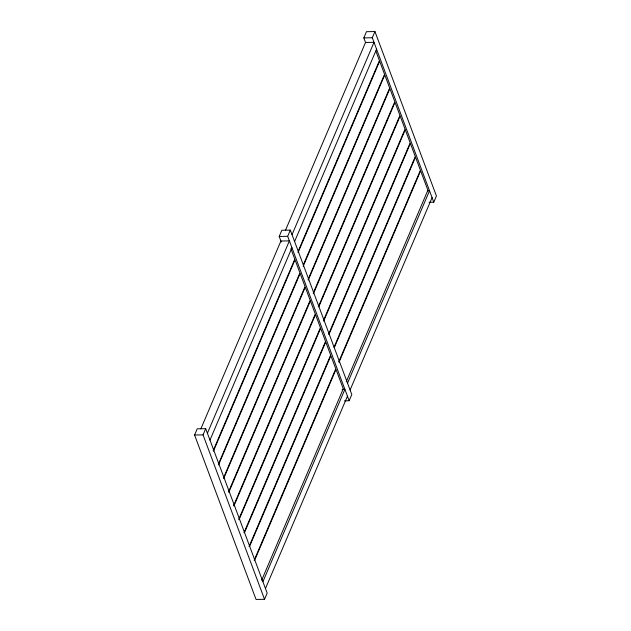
<?xml version="1.0" encoding="UTF-8"?>
<svg xmlns="http://www.w3.org/2000/svg" width="631" height="631" viewBox="0 0 631 631"><rect width="100%" height="100%" fill="white"/><g stroke="black" fill="none" stroke-linecap="round" stroke-linejoin="round"><path stroke-width="0.95" d="M194.569 435.019L197.219 428.812L205.698 428.678L267.173 593.108L264.531 599.316L256.052 599.45L194.569 435.019L203.048 434.885L205.698 428.678M281.26 241.965L279.202 236.451L281.844 230.252L290.323 230.118L351.798 394.549L349.156 400.748L344.447 400.827M365.546 42.482L363.827 37.892L366.469 31.684L374.948 31.55L436.431 195.981L433.781 202.188L429.072 202.259M200.847 428.867L280.905 241.018L289.384 240.884L207.402 433.245M285.472 230.299L365.53 42.458L374.017 42.324L292.027 234.685M349.156 400.748L287.681 236.317L290.323 230.118M433.781 202.188L372.306 37.757L374.948 31.55M209.965 440.099L291.948 247.738M294.59 241.531L376.573 49.171M213.207 450.637L294.803 259.183L290.875 248.677M298.218 251.17L379.428 60.615L375.831 50.985M213.42 451.204L295.016 259.751L299.93 272.884L218.712 463.438M298.045 252.645L379.641 61.183L384.555 74.316L303.337 264.87M218.539 464.913L300.143 273.452L305.049 286.584L223.839 477.139M303.172 266.345L384.768 74.892L389.674 88.024L308.078 279.478M223.666 478.613L305.262 287.152L310.176 300.285L228.572 491.746M308.291 280.046L389.887 88.592L394.801 101.725L313.205 293.178M228.793 492.314L310.389 300.861L315.295 313.993L233.699 505.447M313.418 293.754L395.014 102.293L399.928 115.426L318.324 306.879M233.912 506.015L315.508 314.561L320.422 327.694L238.826 519.147M318.923 306.548L400.141 115.994L405.047 129.126L323.451 320.587M239.039 519.723L320.635 328.262L325.541 341.395L243.945 532.848M323.664 321.155L405.26 129.702L410.174 142.835L328.57 334.288M244.544 532.517L325.754 341.963L330.668 355.095L249.071 546.556M329.169 333.957L410.387 143.403L415.293 156.535L334.083 347.089M249.663 546.225L330.881 355.671L335.787 368.804L254.19 560.257M334.296 347.657L415.506 157.103L420.42 170.236L338.815 361.689M254.79 559.926L336 369.372L343.264 388.783L261.66 580.236M339.028 362.265L420.632 170.804L427.889 190.223L346.293 381.676M262.906 581.695L344.889 389.335L342.057 389.374M347.531 383.127L429.514 190.767L427.629 190.799M265.47 588.542L347.452 396.181M350.095 389.982L432.077 197.621M363.827 37.892L372.306 37.757M279.202 236.451L287.681 236.317M203.048 434.885L264.531 599.316"/></g></svg>
